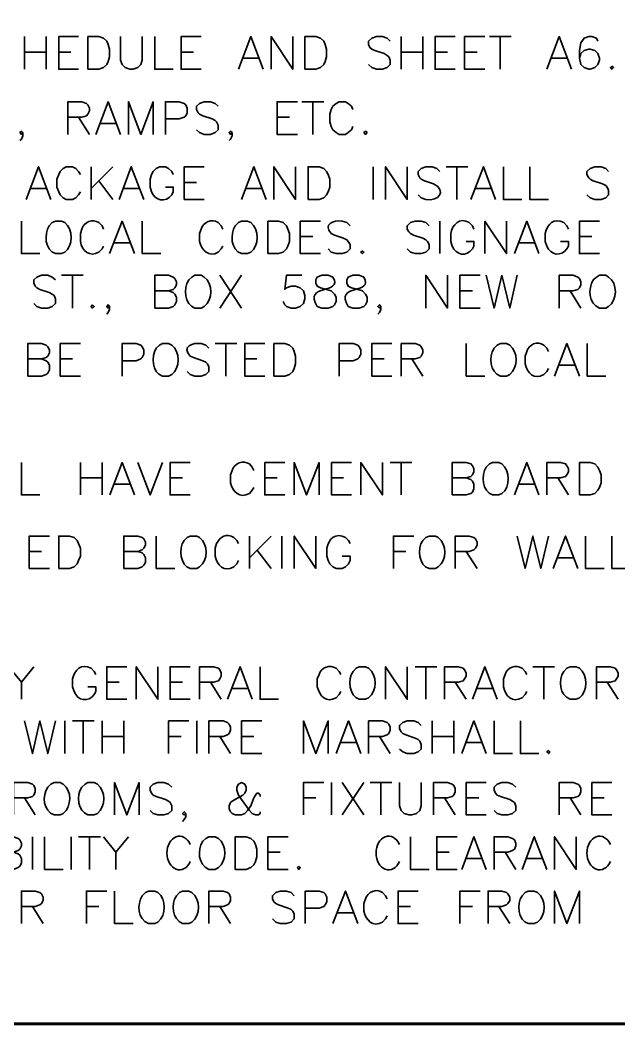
# Model space of a CAD drawing. Header units: inches. Extents: x 5 to 516, y -193 to 129.
# Drawn here: x 265.85 to 272.75, y 5.46 to 17.03 of the extents above; entities that cross this region are included whole.
import ezdxf

# ---------------------------------------------------------------- set-up
doc = ezdxf.new("R2010")
doc.units = ezdxf.units.IN
doc.header["$MEASUREMENT"] = 0
doc.layers.add('PDF2_Geometry', color=7, linetype='Continuous')

msp = doc.modelspace()

# ---------------------------------------------------------------- linework, layer by layer
at = {"layer": 'PDF2_Geometry', "lineweight": 60}
msp.add_lwpolyline([(288.1186821, 27.9634137), (161.118672, 27.9634137), (161.118672, 5.4634119), (296.1186828, 5.4634119)], dxfattribs=at)
at = {"layer": 'PDF2_Geometry', "lineweight": 35}
for points in [[(265.9020157, 16.8367462), (265.9020157, 16.4600795)], [(266.1520158, 16.8367462), (266.1520158, 16.4600795)], [(266.5253501, 16.4600796), (266.2953501, 16.4600796), (266.2953501, 16.8367463), (266.5253501, 16.8367463)], [(267.0086849, 16.8367462), (267.0086849, 16.5667462), (267.0253516, 16.5134129), (267.0620183, 16.4800795), (267.1153516, 16.4600795), (267.1520183, 16.4600795), (267.2053516, 16.4800795), (267.2420183, 16.5134129), (267.258685, 16.5667462), (267.258685, 16.8367462)], [(267.4020159, 16.8367462), (267.4020159, 16.4600795), (267.6153492, 16.4600795)], [(267.9353505, 16.4600796), (267.7053504, 16.4600796), (267.7053504, 16.8367463), (267.9353505, 16.8367463)], [(268.3653508, 16.4600796), (268.5086841, 16.8367463), (268.6520175, 16.4600796)], [(268.7420191, 16.4600796), (268.7420191, 16.8367463), (268.9920191, 16.4600796), (268.9920191, 16.8367463)], [(270.1153509, 16.7834133), (270.0786842, 16.8167467), (270.0253509, 16.8367467), (269.9553509, 16.8367467), (269.9020176, 16.8167467), (269.8653509, 16.7834133), (269.8653509, 16.7467467), (269.8820175, 16.71008), (269.9020176, 16.6934133), (269.9386842, 16.6767467), (270.0453509, 16.64008), (270.0786842, 16.62008), (270.0986842, 16.6034133), (270.1153509, 16.5667467), (270.1153509, 16.5134133), (270.0786842, 16.48008), (270.0253509, 16.46008), (269.9553509, 16.46008), (269.9020176, 16.48008), (269.8653509, 16.5134133)], [(270.2420175, 16.8367462), (270.2420175, 16.4600795)], [(270.4920175, 16.8367462), (270.4920175, 16.4600795)], [(270.8653503, 16.4600796), (270.6320169, 16.4600796), (270.6320169, 16.8367463), (270.8653503, 16.8367463)], [(271.20535, 16.4600796), (270.9720167, 16.4600796), (270.9720167, 16.8367463), (271.20535, 16.8367463)], [(271.2586853, 16.8367462), (271.5086853, 16.8367462)], [(271.382017, 16.8367462), (271.382017, 16.4600795)], [(271.9186839, 16.4600796), (272.0620172, 16.8367463), (272.2053506, 16.4600796)], [(272.5086854, 16.7834133), (272.4920187, 16.8167467), (272.4386854, 16.8367467), (272.4020187, 16.8367467), (272.3486854, 16.8167467), (272.3120187, 16.7634133), (272.295352, 16.6767467), (272.295352, 16.5867467), (272.3120187, 16.5134133), (272.3486854, 16.48008), (272.4020187, 16.46008), (272.4186854, 16.46008), (272.4720187, 16.48008), (272.5086854, 16.5134133), (272.525352, 16.5667467), (272.525352, 16.5867467), (272.5086854, 16.64008), (272.4720187, 16.6767467), (272.4186854, 16.6934133), (272.4020187, 16.6934133), (272.3486854, 16.6767467), (272.3120187, 16.64008), (272.295352, 16.5867467)], [(265.9020157, 16.6567459), (266.1520158, 16.6567459)], [(266.2953501, 16.6567459), (266.4353501, 16.6567459)], [(267.7053504, 16.6567459), (267.8486838, 16.6567459)], [(270.2420175, 16.6567459), (270.4920175, 16.6567459)], [(270.6320169, 16.6567459), (270.7753503, 16.6567459)], [(270.9720167, 16.6567459), (271.11535, 16.6567459)], [(268.4186819, 16.5867462), (268.5986819, 16.5867462)], [(271.9720168, 16.5867462), (272.1520168, 16.5867462)], [(266.4020158, 15.7100795), (266.4020158, 16.0867462), (266.5620158, 16.0867462), (266.6153491, 16.0667462), (266.6320158, 16.0500796), (266.6520158, 16.0134129), (266.6520158, 15.9800795), (266.6320158, 15.9434129), (266.6153491, 15.9234129), (266.5620158, 15.9067462), (266.4020158, 15.9067462)], [(266.7220163, 15.7100795), (266.8653497, 16.0867462), (267.008683, 15.7100795)], [(267.0986847, 15.7100795), (267.0986847, 16.0867462), (267.242018, 15.7100795), (267.382018, 16.0867462), (267.382018, 15.7100795)], [(267.525351, 15.7100795), (267.525351, 16.0867462), (267.685351, 16.0867462), (267.7420176, 16.0667462), (267.7586843, 16.0500796), (267.775351, 16.0134129), (267.775351, 15.9600795), (267.7586843, 15.9234129), (267.7420176, 15.9067462), (267.685351, 15.8900795), (267.525351, 15.8900795)], [(268.1320167, 16.0334124), (268.0986834, 16.0667458), (268.0453501, 16.0867458), (267.9720167, 16.0867458), (267.9186834, 16.0667458), (267.8820167, 16.0334124), (267.8820167, 15.9967458), (267.9020167, 15.9600791), (267.9186834, 15.9434124), (267.9553501, 15.9234124), (268.0620167, 15.8900791), (268.0986834, 15.8700791), (268.1153501, 15.8534124), (268.1320167, 15.8167458), (268.1320167, 15.7634124), (268.0986834, 15.7300791), (268.0453501, 15.7100791), (267.9720167, 15.7100791), (267.9186834, 15.7300791), (267.8820167, 15.7634124)], [(269.0453496, 15.7100795), (268.8120162, 15.7100795), (268.8120162, 16.0867462), (269.0453496, 16.0867462)], [(269.0986848, 16.0867462), (269.3486849, 16.0867462)], [(269.2220165, 16.0867462), (269.2220165, 15.7100795)], [(269.6853514, 15.9967456), (269.6686847, 16.0334122), (269.6320181, 16.0667456), (269.5986847, 16.0867456), (269.5253514, 16.0867456), (269.4920181, 16.0667456), (269.4553514, 16.0334122), (269.4353514, 15.9967456), (269.4186847, 15.9434122), (269.4186847, 15.8534122), (269.4353514, 15.8000789), (269.4553514, 15.7634122), (269.4920181, 15.7300789), (269.5253514, 15.7100789), (269.5986847, 15.7100789), (269.6320181, 15.7300789), (269.6686847, 15.7634122), (269.6853514, 15.8000789)], [(266.5253509, 15.9067458), (266.6520176, 15.7100791)], [(268.8120162, 15.9067458), (268.9553496, 15.9067458)], [(265.8820166, 15.7300796), (265.8653499, 15.7100796), (265.8486832, 15.7300796), (265.8653499, 15.7467462), (265.8820166, 15.7300796), (265.8820166, 15.6934129), (265.8653499, 15.6567462), (265.8486832, 15.6400796)], [(266.7753509, 15.8367461), (266.9553509, 15.8367461)], [(268.2953502, 15.7300796), (268.2753502, 15.7100796), (268.2586835, 15.7300796), (268.2753502, 15.7467462), (268.2953502, 15.7300796), (268.2953502, 15.6934129), (268.2753502, 15.6567462), (268.2586835, 15.6400796)], [(265.9186817, 14.9600795), (266.0620151, 15.3367462), (266.2053484, 14.9600795)], [(266.5453501, 15.2467455), (266.5253501, 15.2834122), (266.4920167, 15.3167455), (266.4553501, 15.3367455), (266.3820167, 15.3367455), (266.3486834, 15.3167455), (266.3120167, 15.2834122), (266.2953501, 15.2467455), (266.2753501, 15.1934122), (266.2753501, 15.1034122), (266.2953501, 15.0500788), (266.3120167, 15.0134122), (266.3486834, 14.9800788), (266.3820167, 14.9600788), (266.4553501, 14.9600788), (266.4920167, 14.9800788), (266.5253501, 15.0134122), (266.5453501, 15.0500788)], [(266.6686818, 15.3367461), (266.6686818, 14.9600794)], [(266.9186818, 15.3367461), (266.6686818, 15.0867461)], [(266.9920189, 14.9600795), (267.132019, 15.3367462), (267.2753523, 14.9600795)], [(267.6153507, 15.2467455), (267.598684, 15.2834122), (267.5620174, 15.3167455), (267.5253507, 15.3367455), (267.4553507, 15.3367455), (267.418684, 15.3167455), (267.3820173, 15.2834122), (267.3653507, 15.2467455), (267.348684, 15.1934122), (267.348684, 15.1034122), (267.3653507, 15.0500788)], [(267.972019, 14.9600795), (267.742019, 14.9600795), (267.742019, 15.3367462), (267.972019, 15.3367462)], [(268.4020159, 14.9600795), (268.5453493, 15.3367462), (268.6853493, 14.9600795)], [(268.7753511, 14.9600795), (268.7753511, 15.3367462), (269.0253511, 14.9600795), (269.0253511, 15.3367462)], [(269.9186837, 15.3367461), (269.9186837, 14.9600794)], [(270.0620163, 14.9600795), (270.0620163, 15.3367462), (270.3120164, 14.9600795), (270.3120164, 15.3367462)], [(270.6886847, 15.2834124), (270.652018, 15.3167457), (270.5986847, 15.3367457), (270.5253513, 15.3367457), (270.472018, 15.3167457), (270.4386847, 15.2834124), (270.4386847, 15.2467457), (270.4553513, 15.210079), (270.472018, 15.1934124), (270.5086847, 15.1734124), (270.6153513, 15.140079)], [(270.7586852, 15.3367461), (271.0086853, 15.3367461)], [(270.882017, 15.3367461), (270.882017, 14.9600794)], [(271.0453504, 14.9600795), (271.1886838, 15.3367462), (271.3286838, 14.9600795)], [(271.4186839, 15.3367461), (271.4186839, 14.9600794), (271.6320172, 14.9600794)], [(271.7220167, 15.3367461), (271.7220167, 14.9600794), (271.9386834, 14.9600794)], [(272.6320171, 15.2834124), (272.5986838, 15.3167457), (272.5453504, 15.3367457), (272.4720171, 15.3367457), (272.4186837, 15.3167457), (272.3820171, 15.2834124), (272.3820171, 15.2467457), (272.4020171, 15.210079), (272.4186837, 15.1934124), (272.4553504, 15.1734124), (272.5620171, 15.140079), (272.5986838, 15.120079), (272.6153504, 15.1034124), (272.6320171, 15.0667457), (272.6320171, 15.0134124), (272.5986838, 14.980079), (272.5453504, 14.960079), (272.4720171, 14.960079), (272.4186837, 14.980079), (272.3820171, 15.0134124)], [(266.7586849, 15.1734126), (266.9186849, 14.9600793)], [(267.742019, 15.1567458), (267.882019, 15.1567458)], [(265.9720163, 15.0867461), (266.1520163, 15.0867461)], [(267.0453501, 15.0867461), (267.2220168, 15.0867461)], [(267.598684, 15.0134122), (267.6153507, 15.0500788), (267.6153507, 15.1034122), (267.5253507, 15.1034122)], [(268.4553505, 15.0867461), (268.6320172, 15.0867461)], [(271.098685, 15.0867461), (271.2753517, 15.0867461)], [(270.5253513, 14.960079), (270.472018, 14.980079), (270.4386847, 15.0134124)], [(265.8653506, 14.7100794), (265.8653506, 14.3367461), (266.0786839, 14.3367461)], [(266.3653516, 14.6934128), (266.3286849, 14.7100794), (266.2586849, 14.7100794), (266.2220182, 14.6934128), (266.1853515, 14.6567461)], [(266.8820166, 14.336746), (267.02535, 14.7100794), (267.1686833, 14.336746)], [(267.258685, 14.7100794), (267.258685, 14.3367461), (267.4720183, 14.3367461)], [(268.1853513, 14.6200789), (268.1686846, 14.6567455), (268.132018, 14.6934122)], [(268.5086826, 14.6934128), (268.4720159, 14.7100794), (268.4020159, 14.7100794), (268.3653493, 14.6934128), (268.3286826, 14.6567461)], [(269.3120156, 14.336746), (269.0786823, 14.336746), (269.0786823, 14.7100794), (269.3120156, 14.7100794)], [(269.652016, 14.6567457), (269.6153494, 14.6934124), (269.562016, 14.7100791)], [(270.5620164, 14.6567457), (270.5253497, 14.6934124), (270.4720164, 14.7100791), (270.4020164, 14.7100791), (270.348683, 14.6934124), (270.3120164, 14.6567457), (270.3120164, 14.6200791), (270.328683, 14.5867457), (270.348683, 14.5667457), (270.3820164, 14.5500791), (270.4920164, 14.5134124), (270.5253497, 14.4967457), (270.5453497, 14.4767457), (270.5620164, 14.4434124), (270.5620164, 14.390079), (270.5253497, 14.3534124), (270.4720164, 14.3367457), (270.4020164, 14.3367457), (270.348683, 14.3534124), (270.3120164, 14.390079)], [(270.6886847, 14.7100794), (270.6886847, 14.3367461)], [(271.0786841, 14.6200789), (271.0620174, 14.6567455), (271.0253508, 14.6934122)], [(271.2053507, 14.336746), (271.2053507, 14.7100794), (271.4553507, 14.336746), (271.4553507, 14.7100794)], [(271.5453505, 14.336746), (271.6886838, 14.7100794), (271.8286838, 14.336746)], [(272.1686839, 14.6200789), (272.1520173, 14.6567455), (272.1153506, 14.6934122)], [(272.5253506, 14.336746), (272.2953505, 14.336746), (272.2953505, 14.7100794), (272.5253506, 14.7100794)], [(267.9353513, 14.6200789), (267.9186846, 14.5667455), (267.9186846, 14.4767455)], [(266.9353512, 14.4600794), (267.1153512, 14.4600794)], [(269.0786823, 14.5334123), (269.2220156, 14.5334123)], [(269.4353494, 14.5667457), (269.472016, 14.5500791), (269.5786827, 14.5134124), (269.6153494, 14.4967457), (269.632016, 14.4767457), (269.652016, 14.4434124), (269.652016, 14.390079), (269.6153494, 14.3534124), (269.562016, 14.3367457), (269.492016, 14.3367457), (269.4353494, 14.3534124), (269.402016, 14.390079)], [(270.8120174, 14.5667455), (270.8120174, 14.4767455), (270.8286841, 14.4234122)], [(271.0620174, 14.3900788), (271.0786841, 14.4234122), (271.0786841, 14.4767455), (270.9920174, 14.4767455)], [(271.598685, 14.4600794), (271.7753517, 14.4600794)], [(271.9020172, 14.5667455), (271.9020172, 14.4767455), (271.9186839, 14.4234122)], [(272.1520173, 14.3900788), (272.1686839, 14.4234122), (272.1686839, 14.4767455), (272.0786839, 14.4767455)], [(272.2953505, 14.5334123), (272.4386839, 14.5334123)], [(266.2586849, 14.3367461), (266.3286849, 14.3367461), (266.3653516, 14.3534127)], [(266.7586827, 14.3534122), (266.7953494, 14.3900788), (266.8120161, 14.4234122)], [(268.132018, 14.3534122), (268.1686846, 14.3900788), (268.1853513, 14.4234122)], [(268.4020159, 14.3367461), (268.4720159, 14.3367461), (268.5086826, 14.3534127)], [(266.2586849, 14.0334123), (266.2220182, 14.0667456), (266.1686849, 14.0867456), (266.0986849, 14.0867456), (266.0453515, 14.0667456), (266.0086849, 14.0334123), (266.0086849, 13.9967456), (266.0253515, 13.9600789), (266.0453515, 13.9434123), (266.0786849, 13.9234123), (266.1853515, 13.8900789), (266.2220182, 13.8700789), (266.2420182, 13.8534123), (266.2586849, 13.8167456), (266.2586849, 13.7634123), (266.2220182, 13.7267456), (266.1686849, 13.7100789), (266.0986849, 13.7100789), (266.0453515, 13.7267456), (266.0086849, 13.7634123)], [(266.328682, 14.086746), (266.5786821, 14.086746)], [(266.4553503, 14.086746), (266.4553503, 13.7100793)], [(267.4020159, 13.7100794), (267.4020159, 14.0867461), (267.5620159, 14.0867461), (267.6153492, 14.0667461), (267.6320159, 14.0500794), (267.6520159, 14.0134127), (267.6520159, 13.9767461), (267.6320159, 13.9434127), (267.6153492, 13.9234127), (267.5620159, 13.906746), (267.4020159, 13.906746)], [(267.9720174, 14.066746), (267.9353507, 14.086746), (267.8653507, 14.086746), (267.8286841, 14.066746), (267.7953507, 14.0334127)], [(268.1520159, 14.086746), (268.4020159, 13.7100793)], [(268.4020159, 14.086746), (268.1520159, 13.7100793)], [(269.0986848, 14.086746), (268.9186848, 14.086746), (268.9020181, 13.9234126), (268.9186848, 13.9434126), (268.9720182, 13.9600793), (269.0253515, 13.9600793), (269.0786848, 13.9434126), (269.1153515, 13.906746), (269.1320182, 13.8534126), (269.1320182, 13.816746), (269.1153515, 13.7634126), (269.0786848, 13.726746), (269.0253515, 13.7100793), (268.9720182, 13.7100793), (268.9186848, 13.726746), (268.9020181, 13.746746), (268.8820181, 13.7834126)], [(269.455349, 14.066746), (269.4020156, 14.086746), (269.3286823, 14.086746), (269.2753489, 14.066746), (269.2586823, 14.0334127), (269.2586823, 13.996746), (269.2753489, 13.9600793), (269.3120156, 13.9434126), (269.3820156, 13.9234126), (269.4353489, 13.906746), (269.4720156, 13.8700793), (269.4920156, 13.836746), (269.4920156, 13.7834126), (269.4720156, 13.746746), (269.455349, 13.726746), (269.4020156, 13.7100793), (269.3286823, 13.7100793), (269.2753489, 13.726746)], [(269.8120181, 14.066746), (269.7586847, 14.086746), (269.6853514, 14.086746), (269.6320181, 14.066746), (269.6153514, 14.0334127), (269.6153514, 13.996746), (269.6320181, 13.9600793), (269.6686847, 13.9434126), (269.7420181, 13.9234126), (269.7953514, 13.906746), (269.8286848, 13.8700793), (269.8486848, 13.836746), (269.8486848, 13.7834126), (269.8286848, 13.746746), (269.8120181, 13.726746), (269.7586847, 13.7100793), (269.6853514, 13.7100793), (269.6320181, 13.726746)], [(270.5253512, 13.7100794), (270.5253512, 14.0867461), (270.7753512, 13.7100794), (270.7753512, 14.0867461)], [(271.1520172, 13.7100794), (270.9186838, 13.7100794), (270.9186838, 14.0867461), (271.1520172, 14.0867461)], [(271.2220167, 14.086746), (271.3120167, 13.7100793), (271.4020167, 14.086746), (271.4920167, 13.7100793), (271.5786834, 14.086746)], [(272.0620165, 13.7100794), (272.0620165, 14.0867461), (272.2220165, 14.0867461), (272.2753499, 14.0667461), (272.2953499, 14.0500794), (272.3120165, 14.0134127), (272.3120165, 13.9767461), (272.2953499, 13.9434127), (272.2753499, 13.9234127), (272.2220165, 13.906746), (272.0620165, 13.906746)], [(272.632018, 14.066746), (272.5986847, 14.086746), (272.5253514, 14.086746), (272.492018, 14.066746), (272.4553514, 14.0334127)], [(267.5620161, 13.9067457), (267.6153495, 13.890079), (267.6320161, 13.870079), (267.6520162, 13.8367457), (267.6520162, 13.7834123), (267.6320161, 13.7467457), (267.6153495, 13.7267457), (267.5620161, 13.710079), (267.4020161, 13.710079)], [(270.9186838, 13.9067457), (271.0620172, 13.9067457)], [(272.1886848, 13.9067457), (272.3120182, 13.710079)], [(266.8820166, 13.7267454), (266.86535, 13.7100787), (266.8486833, 13.7267454), (266.86535, 13.7467454), (266.8820166, 13.7267454), (266.8820166, 13.693412), (266.86535, 13.6567453), (266.8486833, 13.6400787)], [(267.8653507, 13.7100793), (267.9353507, 13.7100793), (267.9720174, 13.726746)], [(270.0086852, 13.7267454), (269.9920185, 13.7100787), (269.9720185, 13.7267454), (269.9920185, 13.7467454), (270.0086852, 13.7267454), (270.0086852, 13.693412), (269.9920185, 13.6567453), (269.9720185, 13.6400787)], [(272.5253514, 13.7100793), (272.5986847, 13.7100793), (272.632018, 13.726746)], [(265.9386843, 12.9267456), (265.9386843, 13.300079), (266.0986843, 13.300079), (266.1520177, 13.2834123), (266.1686843, 13.2634123), (266.1886843, 13.230079), (266.1886843, 13.1934123), (266.1686843, 13.1567456), (266.1520177, 13.140079), (266.0986843, 13.1234123), (265.9386843, 13.1234123)], [(266.5453494, 12.9267456), (266.312016, 12.9267456), (266.312016, 13.300079), (266.5453494, 13.300079)], [(267.0253509, 12.9267456), (267.0253509, 13.300079), (267.1886843, 13.300079), (267.2420176, 13.2834123), (267.2586843, 13.2634123), (267.2753509, 13.230079), (267.2753509, 13.1767456), (267.2586843, 13.140079), (267.2420176, 13.1234123), (267.1886843, 13.1034123), (267.0253509, 13.1034123)], [(267.5986857, 13.2834124), (267.562019, 13.3000791), (267.492019, 13.3000791), (267.4553523, 13.2834124), (267.4186856, 13.2467457)], [(268.025351, 13.2467453), (267.9920177, 13.283412), (267.9386843, 13.3000787)], [(268.0986848, 13.3000791), (268.3486848, 13.3000791)], [(268.2220165, 13.3000791), (268.2220165, 12.9267457)], [(268.6686845, 12.9267456), (268.4386845, 12.9267456), (268.4386845, 13.300079), (268.6686845, 13.300079)], [(269.5253511, 12.9267456), (269.5253511, 13.300079), (269.6886845, 13.300079), (269.7420178, 13.2834123), (269.7586845, 13.2634123), (269.7753511, 13.230079), (269.7753511, 13.1767456), (269.7586845, 13.140079), (269.7420178, 13.1234123), (269.6886845, 13.1034123), (269.5253511, 13.1034123)], [(270.1353494, 12.9267456), (269.9020161, 12.9267456), (269.9020161, 13.300079), (270.1353494, 13.300079)], [(270.2420175, 12.9267456), (270.2420175, 13.300079), (270.4020175, 13.300079), (270.4553509, 13.2834123), (270.4720175, 13.2634123), (270.4920175, 13.230079), (270.4920175, 13.1934123), (270.4720175, 13.1567456), (270.4553509, 13.140079), (270.4020175, 13.1234123), (270.2420175, 13.1234123)], [(270.9920176, 13.3000791), (270.9920176, 12.9267457), (271.2053509, 12.9267457)], [(271.4920169, 13.2834124), (271.4553502, 13.3000791), (271.3853502, 13.3000791), (271.3486835, 13.2834124), (271.3120169, 13.2467457)], [(272.0086853, 12.9267456), (272.1520187, 13.300079), (272.295352, 12.9267456)], [(272.3853503, 13.3000791), (272.3853503, 12.9267457), (272.5986836, 12.9267457)], [(271.6886848, 13.2100793), (271.6686848, 13.156746), (271.6686848, 13.066746)], [(271.9386848, 13.2100793), (271.9186848, 13.246746), (271.8853515, 13.2834127)], [(266.0986846, 13.1234128), (266.1520179, 13.1034128), (266.1686846, 13.0867461), (266.1886846, 13.0500794), (266.1886846, 12.9967461), (266.1686846, 12.9600794), (266.1520179, 12.9434128), (266.0986846, 12.9267461), (265.9386846, 12.9267461)], [(266.312016, 13.1234128), (266.4553494, 13.1234128)], [(267.8120177, 13.1567453), (267.8486843, 13.1400787), (267.955351, 13.103412), (267.9920177, 13.0867453), (268.0086843, 13.0667453), (268.025351, 13.033412), (268.025351, 12.9800787), (267.9920177, 12.943412), (267.9386843, 12.9267453), (267.865351, 12.9267453), (267.8120177, 12.943412), (267.775351, 12.9800787)], [(268.4386845, 13.1234128), (268.5786845, 13.1234128)], [(269.9020161, 13.1234128), (270.0453494, 13.1234128)], [(270.3653509, 13.1234128), (270.4920176, 12.9267461)], [(271.8853515, 12.9434126), (271.9186848, 12.9800793), (271.9386848, 13.0134126)], [(272.0620165, 13.050079), (272.2420165, 13.050079)], [(267.492019, 12.9267457), (267.562019, 12.9267457), (267.5986857, 12.9434124)], [(271.3853502, 12.9267457), (271.4553502, 12.9267457), (271.4920169, 12.9434124)], [(265.8653506, 11.9300787), (265.8653506, 11.5567454), (266.0786839, 11.5567454)], [(266.5453501, 11.9300787), (266.5453501, 11.5567454)], [(266.7953501, 11.9300787), (266.7953501, 11.5567454)], [(266.8853498, 11.5567453), (267.0253498, 11.9300787), (267.1686832, 11.5567453)], [(267.2053504, 11.9300787), (267.3486837, 11.5567454), (267.4920171, 11.9300787)], [(267.8120155, 11.5567453), (267.5786821, 11.5567453), (267.5786821, 11.9300787), (267.8120155, 11.9300787)], [(268.9020153, 11.5567453), (268.6686819, 11.5567453), (268.6686819, 11.9300787), (268.9020153, 11.9300787)], [(269.0086851, 11.5567453), (269.0086851, 11.9300787), (269.1520184, 11.5567453), (269.2953518, 11.9300787), (269.2953518, 11.5567453)], [(269.6686846, 11.5567453), (269.4386846, 11.5567453), (269.4386846, 11.9300787), (269.6686846, 11.9300787)], [(269.7753511, 11.5567453), (269.7753511, 11.9300787), (270.0253512, 11.5567453), (270.0253512, 11.9300787)], [(270.1153509, 11.9300787), (270.3653509, 11.9300787)], [(270.2420175, 11.9300787), (270.2420175, 11.5567454)], [(270.8286841, 11.5567453), (270.8286841, 11.9300787), (270.9920174, 11.9300787), (271.0453508, 11.913412), (271.0620174, 11.893412), (271.0786841, 11.8600787), (271.0786841, 11.823412), (271.0620174, 11.7867453), (271.0453508, 11.7700787), (270.9920174, 11.753412), (270.8286841, 11.753412)], [(271.4020171, 11.9134121), (271.3653505, 11.9300787), (271.2953505, 11.9300787), (271.2586838, 11.9134121), (271.2220171, 11.8767454)], [(271.5453505, 11.5567453), (271.6886838, 11.9300787), (271.8286838, 11.5567453)], [(271.9186839, 11.5567453), (271.9186839, 11.9300787), (272.0786839, 11.9300787), (272.1353506, 11.913412), (272.1520173, 11.893412), (272.1686839, 11.8600787), (272.1686839, 11.823412), (272.1520173, 11.7867453), (272.1353506, 11.7700787), (272.0786839, 11.753412), (271.9186839, 11.753412)], [(266.5453501, 11.7534125), (266.7953501, 11.7534125)], [(266.9386844, 11.6800787), (267.1153511, 11.6800787)], [(267.5786821, 11.7534125), (267.7220155, 11.7534125)], [(268.6686819, 11.7534125), (268.8120153, 11.7534125)], [(269.4386846, 11.7534125), (269.5786846, 11.7534125)], [(270.9920176, 11.7534125), (271.0453509, 11.7334125), (271.0620176, 11.7167458), (271.0786842, 11.6800791), (271.0786842, 11.6267458), (271.0620176, 11.5900791), (271.0453509, 11.5734125), (270.9920176, 11.5567458), (270.8286842, 11.5567458)], [(271.598685, 11.6800787), (271.7753517, 11.6800787)], [(272.0453505, 11.7534125), (272.1686839, 11.5567458)], [(268.4920169, 11.5734123), (268.5253502, 11.610079), (268.5453502, 11.6434123)], [(271.2953505, 11.5567454), (271.3653505, 11.5567454), (271.4020171, 11.5734121)], [(266.1886836, 10.7100791), (265.9553503, 10.7100791), (265.9553503, 11.0834125), (266.1886836, 11.0834125)], [(267.0453501, 10.7100791), (267.0453501, 11.0834125), (267.2053501, 11.0834125), (267.2586835, 11.0667458), (267.2753501, 11.0500792), (267.2953501, 11.0134125), (267.2953501, 10.9767458), (267.2753501, 10.9434125), (267.2586835, 10.9234125), (267.2053501, 10.9067458), (267.0453501, 10.9067458)], [(267.4186818, 11.0834126), (267.4186818, 10.7100792), (267.6353485, 10.7100792)], [(267.9186828, 11.0667459), (267.8853495, 11.0834126), (267.8120162, 11.0834126), (267.7753495, 11.0667459), (267.7420162, 11.0300792)], [(268.1153507, 10.9967452), (268.0986841, 10.9434118), (268.0986841, 10.8534118)], [(268.3653508, 10.9967452), (268.3486841, 11.0300785), (268.3120174, 11.0667452)], [(268.4920191, 11.0834126), (268.4920191, 10.7100792)], [(268.7420191, 11.0834126), (268.4920191, 10.8334125)], [(268.8653508, 11.0834126), (268.8653508, 10.7100792)], [(269.0086851, 10.7100791), (269.0086851, 11.0834125), (269.2586851, 10.7100791), (269.2586851, 11.0834125)], [(269.652016, 10.9967452), (269.6353494, 11.0300785), (269.5986827, 11.0667452)], [(270.1520161, 10.7100791), (270.1520161, 11.0834125), (270.3853494, 11.0834125)], [(270.6686831, 11.0667459), (270.6353497, 11.0834126), (270.5620164, 11.0834126), (270.5253497, 11.0667459), (270.4920164, 11.0300792)], [(270.865351, 10.7100791), (270.865351, 11.0834125), (271.025351, 11.0834125), (271.0786843, 11.0667458), (271.0986843, 11.0500792), (271.115351, 11.0134125), (271.115351, 10.9767458), (271.0986843, 10.9434125), (271.0786843, 10.9234125), (271.025351, 10.9067458), (270.865351, 10.9067458)], [(271.5786841, 11.0834126), (271.6686842, 10.7100792), (271.7586842, 11.0834126), (271.8486842, 10.7100792), (271.9386842, 11.0834126)], [(271.9920177, 10.7100791), (272.135351, 11.0834125), (272.275351, 10.7100791)], [(272.3653511, 11.0834126), (272.3653511, 10.7100792), (272.5820178, 10.7100792)], [(272.668684, 11.0834126), (272.668684, 10.7100792), (272.8853506, 10.7100792)], [(265.9553503, 10.9067454), (266.0986836, 10.9067454)], [(267.2053504, 10.9067454), (267.2586837, 10.8900788), (267.2753504, 10.8700788), (267.2953504, 10.8334121), (267.2953504, 10.7800788), (267.2753504, 10.7467454), (267.2586837, 10.7267454), (267.2053504, 10.7100787), (267.0453504, 10.7100787)], [(268.5786822, 10.9234123), (268.7420156, 10.7100789)], [(269.3853494, 10.9434118), (269.3853494, 10.8534118), (269.402016, 10.8000785), (269.4186827, 10.7634118), (269.4553494, 10.7267451), (269.492016, 10.7100785), (269.562016, 10.7100785), (269.5986827, 10.7267451), (269.6353494, 10.7634118), (269.652016, 10.8000785), (269.652016, 10.8534118), (269.562016, 10.8534118)], [(270.1520161, 10.9067454), (270.2953494, 10.9067454)], [(270.9920176, 10.9067454), (271.1153509, 10.7100787)], [(268.3120174, 10.7267451), (268.3486841, 10.7634118), (268.3653508, 10.8000785)], [(272.0453505, 10.8334125), (272.2220172, 10.8334125)], [(267.8120162, 10.7100792), (267.8853495, 10.7100792), (267.9186828, 10.7267459)], [(270.5620164, 10.7100792), (270.6353497, 10.7100792), (270.6686831, 10.7267459)], [(265.7220163, 9.5767452), (265.8653496, 9.4000785), (265.8653496, 9.2034118)], [(266.0086849, 9.5767452), (265.8653515, 9.4000785)], [(266.7220163, 9.4900787), (266.7053497, 9.523412), (266.668683, 9.5600787)], [(267.0786847, 9.2034118), (266.8486847, 9.2034118), (266.8486847, 9.5767451), (267.0786847, 9.5767451)], [(267.1886844, 9.2034118), (267.1886844, 9.5767451), (267.4386844, 9.2034118), (267.4386844, 9.5767451)], [(267.8120155, 9.2034118), (267.5786821, 9.2034118), (267.5786821, 9.5767451), (267.8120155, 9.5767451)], [(267.9186819, 9.2034118), (267.9186819, 9.5767451), (268.0786819, 9.5767451), (268.1353486, 9.5600785), (268.1520152, 9.5434118), (268.1686819, 9.5067451), (268.1686819, 9.4700784), (268.1520152, 9.4367451), (268.1353486, 9.4167451), (268.0786819, 9.4000784), (267.9186819, 9.4000784)], [(268.242019, 9.2034118), (268.3853524, 9.5767451), (268.5253524, 9.2034118)], [(268.6153508, 9.5767452), (268.6153508, 9.2034118), (268.8286841, 9.2034118)], [(269.2953503, 9.4900787), (269.2753503, 9.4367453), (269.2753503, 9.3467453)], [(269.5453503, 9.4900787), (269.5253503, 9.523412), (269.492017, 9.5600787)], [(269.8653518, 9.5600785), (269.8286852, 9.5767452), (269.7586852, 9.5767452), (269.7220185, 9.5600785), (269.6886852, 9.5234119)], [(270.0620163, 9.2034118), (270.0620163, 9.5767451), (270.3120164, 9.2034118), (270.3120164, 9.5767451)], [(270.4020161, 9.5767452), (270.6520161, 9.5767452)], [(270.5253512, 9.5767452), (270.5253512, 9.2034118)], [(270.7420176, 9.2034118), (270.7420176, 9.5767451), (270.9020176, 9.5767451), (270.9553509, 9.5600785), (270.9720176, 9.5434118), (270.9920176, 9.5067451), (270.9920176, 9.4700784), (270.9720176, 9.4367451), (270.9553509, 9.4167451), (270.9020176, 9.4000784), (270.7420176, 9.4000784)], [(271.0620164, 9.2034118), (271.2053498, 9.5767451), (271.3486831, 9.2034118)], [(271.4386847, 9.4900787), (271.4186847, 9.4367453), (271.4186847, 9.3467453)], [(271.6886848, 9.4900787), (271.6686848, 9.523412), (271.6353514, 9.5600787)], [(271.7586853, 9.5767452), (272.0086853, 9.5767452)], [(271.8853502, 9.5767452), (271.8853502, 9.2034118)], [(272.2953515, 9.5600785), (272.2586848, 9.5767452), (272.1886848, 9.5767452), (272.1520181, 9.5600785), (272.1153515, 9.5234119)], [(272.4920177, 9.2034118), (272.4920177, 9.5767451), (272.6520177, 9.5767451), (272.705351, 9.5600785), (272.7220177, 9.5434118), (272.7420177, 9.5067451), (272.7420177, 9.4700784), (272.7220177, 9.4367451), (272.705351, 9.4167451), (272.6520177, 9.4000784), (272.4920177, 9.4000784)], [(266.4553497, 9.4367453), (266.4553497, 9.3467453), (266.4720163, 9.293412)], [(266.8486847, 9.4000789), (266.992018, 9.4000789)], [(267.5786821, 9.4000789), (267.7220155, 9.4000789)], [(268.0453502, 9.4000789), (268.1686835, 9.2034122)], [(270.865351, 9.4000789), (270.9920176, 9.2034122)], [(272.6153511, 9.4000789), (272.7420178, 9.2034122)], [(266.7053497, 9.2567453), (266.7220163, 9.293412), (266.7220163, 9.3467453), (266.6320163, 9.3467453)], [(268.2953502, 9.3267452), (268.4720169, 9.3267452)], [(269.492017, 9.2200786), (269.5253503, 9.2567453), (269.5453503, 9.293412)], [(271.115351, 9.3267452), (271.295351, 9.3267452)], [(271.6353514, 9.2200786), (271.6686848, 9.2567453), (271.6886848, 9.293412)], [(269.7586852, 9.2034118), (269.8286852, 9.2034118), (269.8653518, 9.2200785)], [(272.1886848, 9.2034118), (272.2586848, 9.2034118), (272.2953515, 9.2200785)], [(265.9020157, 8.9534117), (265.9920157, 8.576745), (266.0786824, 8.9534117), (266.1686824, 8.576745), (266.2586824, 8.9534117)], [(266.3653506, 8.9534117), (266.3653506, 8.576745)], [(266.4553503, 8.9534117), (266.7053504, 8.9534117)], [(266.5786821, 8.9534117), (266.5786821, 8.576745)], [(266.7953501, 8.9534117), (266.7953501, 8.576745)], [(267.0453501, 8.9534117), (267.0453501, 8.576745)], [(267.5620161, 8.5767451), (267.5620161, 8.9534118), (267.7953495, 8.9534118)], [(267.8853499, 8.9534117), (267.8853499, 8.576745)], [(268.025351, 8.5767451), (268.025351, 8.9534118), (268.1886844, 8.9534118), (268.2420177, 8.9367451), (268.2586844, 8.9167451), (268.275351, 8.8800785), (268.275351, 8.8467451), (268.2586844, 8.8100785), (268.2420177, 8.7934118), (268.1886844, 8.7734118), (268.025351, 8.7734118)], [(268.6353493, 8.5767451), (268.4020159, 8.5767451), (268.4020159, 8.9534118), (268.6353493, 8.9534118)], [(269.1153508, 8.5767451), (269.1153508, 8.9534118), (269.2586842, 8.5767451), (269.4020175, 8.9534118), (269.4020175, 8.5767451)], [(269.4920191, 8.5767451), (269.6353525, 8.9534118), (269.7753525, 8.5767451)], [(269.8653509, 8.5767451), (269.8653509, 8.9534118), (270.0253509, 8.9534118), (270.0786842, 8.9367451), (270.0986842, 8.9167451), (270.1153509, 8.8800785), (270.1153509, 8.8467451), (270.0986842, 8.8100785), (270.0786842, 8.7934118), (270.0253509, 8.7734118), (269.8653509, 8.7734118)], [(270.4720166, 8.9000789), (270.4386833, 8.9367455), (270.38535, 8.9534122), (270.3120166, 8.9534122), (270.2586833, 8.9367455), (270.2220166, 8.9000789), (270.2220166, 8.8634122), (270.2420166, 8.8267455), (270.2586833, 8.8100789), (270.29535, 8.7934122), (270.4020166, 8.7567455), (270.4386833, 8.7400789), (270.45535, 8.7200789), (270.4720166, 8.6834122), (270.4720166, 8.6300789), (270.4386833, 8.5967455), (270.38535, 8.5767455), (270.3120166, 8.5767455), (270.2586833, 8.5967455), (270.2220166, 8.6300789)], [(270.598685, 8.9534117), (270.598685, 8.576745)], [(270.848685, 8.9534117), (270.848685, 8.576745)], [(270.9386847, 8.5767451), (271.0786847, 8.9534118), (271.2220181, 8.5767451)], [(271.3120164, 8.9534117), (271.3120164, 8.576745), (271.5253498, 8.576745)], [(271.615351, 8.9534117), (271.615351, 8.576745), (271.8286844, 8.576745)], [(266.7953501, 8.7734123), (267.0453501, 8.7734123)], [(267.5620161, 8.7734123), (267.7053495, 8.7734123)], [(268.1520159, 8.7734123), (268.2753493, 8.5767456)], [(268.4020159, 8.7734123), (268.5453493, 8.7734123)], [(269.5453503, 8.7034117), (269.722017, 8.7034117)], [(269.9920175, 8.7734123), (270.1153508, 8.5767456)], [(270.598685, 8.7734123), (270.848685, 8.7734123)], [(270.9920176, 8.7034117), (271.1686843, 8.7034117)], [(265.7753508, 7.8700783), (265.7753508, 8.2434117), (265.9386842, 8.2434117), (265.9920175, 8.226745), (266.0086842, 8.2100783), (266.0253508, 8.1734117), (266.0253508, 8.136745), (266.0086842, 8.1000783), (265.9920175, 8.0834117), (265.9386842, 8.066745), (265.7753508, 8.066745)], [(266.3486856, 8.2267451), (266.3120189, 8.2434118), (266.2420189, 8.2434118), (266.2053522, 8.2267451), (266.1686855, 8.1900784)], [(266.7420166, 8.2267451), (266.70535, 8.2434118), (266.6320166, 8.2434118), (266.5986833, 8.2267451), (266.5620166, 8.1900784)], [(266.9386844, 7.8700783), (266.9386844, 8.2434117), (267.0786844, 7.8700783), (267.2220177, 8.2434117), (267.2220177, 7.8700783)], [(267.5986847, 8.1900789), (267.562018, 8.2267456), (267.5086847, 8.2434122), (267.4386847, 8.2434122), (267.3853514, 8.2267456), (267.3486847, 8.1900789), (267.3486847, 8.1567456), (267.3653514, 8.1200789), (267.3853514, 8.1000789), (267.4186847, 8.0834122), (267.5253514, 8.0467455), (267.562018, 8.0300789), (267.5786847, 8.0134122), (267.5986847, 7.9767455), (267.5986847, 7.9234122), (267.562018, 7.8867455), (267.5086847, 7.8700789), (267.4386847, 7.8700789), (267.3853514, 7.8867455), (267.3486847, 7.9234122)], [(268.6153508, 8.0834123), (268.6153508, 8.100079), (268.5986841, 8.120079), (268.5786841, 8.120079), (268.5620174, 8.100079), (268.5453508, 8.0667456), (268.5086841, 7.9767456), (268.4720174, 7.9234123), (268.4386841, 7.8867456), (268.4020174, 7.870079), (268.3286841, 7.870079), (268.2953508, 7.8867456), (268.2753508, 7.9067456), (268.2586841, 7.940079), (268.2586841, 7.9767456), (268.2753508, 8.0134123), (268.2953508, 8.030079), (268.4186841, 8.100079), (268.4386841, 8.120079), (268.4553508, 8.1567457), (268.4553508, 8.190079), (268.4386841, 8.2267457), (268.4020174, 8.2434123), (268.3653508, 8.2267457), (268.3486841, 8.190079), (268.3486841, 8.1567457), (268.3653508, 8.100079), (268.4020174, 8.0467456), (268.4920174, 7.9234123), (268.5253508, 7.8867456), (268.5620174, 7.870079), (268.5986841, 7.870079), (268.6153508, 7.8867456), (268.6153508, 7.9067456)], [(269.1153508, 7.8700783), (269.1153508, 8.2434117), (269.3486842, 8.2434117)], [(269.4386846, 8.2434118), (269.4386846, 7.8700784)], [(269.5620163, 8.2434118), (269.8120163, 7.8700784)], [(269.8120163, 8.2434118), (269.5620163, 7.8700784)], [(269.8853501, 8.2434118), (270.1353501, 8.2434118)], [(270.0086852, 8.2434118), (270.0086852, 7.8700784)], [(270.2220166, 8.2434118), (270.2220166, 7.9767451), (270.2420166, 7.9234117), (270.27535, 7.8867451), (270.3286833, 7.8700784), (270.36535, 7.8700784), (270.4186833, 7.8867451), (270.45535, 7.9234117), (270.4720166, 7.9767451), (270.4720166, 8.2434118)], [(270.6153509, 7.8700783), (270.6153509, 8.2434117), (270.775351, 8.2434117), (270.8286843, 8.226745), (270.8486843, 8.2100783), (270.865351, 8.1734117), (270.865351, 8.136745), (270.8486843, 8.1000783), (270.8286843, 8.0834117), (270.775351, 8.066745), (270.6153509, 8.066745)], [(271.2220176, 7.8700783), (270.9920176, 7.8700783), (270.9920176, 8.2434117), (271.2220176, 8.2434117)], [(271.5620165, 8.1900789), (271.5253498, 8.2267456), (271.4720165, 8.2434122), (271.4020165, 8.2434122), (271.3486831, 8.2267456), (271.3120164, 8.1900789), (271.3120164, 8.1567456), (271.3286831, 8.1200789), (271.3486831, 8.1000789), (271.3853498, 8.0834122), (271.4920165, 8.0467455), (271.5253498, 8.0300789), (271.5453498, 8.0134122), (271.5620165, 7.9767455), (271.5620165, 7.9234122), (271.5253498, 7.8867455), (271.4720165, 7.8700789), (271.4020165, 7.8700789), (271.3486831, 7.8867455), (271.3120164, 7.9234122)], [(272.0620165, 7.8700783), (272.0620165, 8.2434117), (272.2220165, 8.2434117), (272.2753499, 8.226745), (272.2953499, 8.2100783), (272.3120165, 8.1734117), (272.3120165, 8.136745), (272.2953499, 8.1000783), (272.2753499, 8.0834117), (272.2220165, 8.066745), (272.0620165, 8.066745)], [(272.6686848, 7.8700783), (272.4386848, 7.8700783), (272.4386848, 8.2434117), (272.6686848, 8.2434117)], [(265.9020157, 8.0667455), (266.0253491, 7.8700788)], [(269.1153508, 8.0667455), (269.2586842, 8.0667455)], [(270.7420176, 8.0667455), (270.8653509, 7.8700788)], [(270.9920176, 8.0667455), (271.1353509, 8.0667455)], [(272.1886848, 8.0667455), (272.3120182, 7.8700788)], [(272.4386848, 8.0667455), (272.5820182, 8.0667455)], [(266.2420189, 7.8700784), (266.3120189, 7.8700784), (266.3486856, 7.8867451)], [(266.6320166, 7.8700784), (266.70535, 7.8700784), (266.7420166, 7.8867451)], [(267.758685, 7.8867452), (267.7420183, 7.8700785), (267.7220183, 7.8867452), (267.7420183, 7.9067452), (267.758685, 7.8867452), (267.758685, 7.8500785), (267.7420183, 7.8167452), (267.7220183, 7.7967451)], [(265.6153505, 7.2434117), (265.6153505, 7.6200784), (265.7753506, 7.6200784), (265.8286839, 7.6000784), (265.8486839, 7.5834117), (265.8653506, 7.546745), (265.8653506, 7.5134117), (265.8486839, 7.476745), (265.8286839, 7.4600784), (265.7753506, 7.4400784), (265.6153505, 7.4400784)], [(265.9920189, 7.6200783), (265.9920189, 7.2434116)], [(266.1320166, 7.6200783), (266.1320166, 7.2434116), (266.3486833, 7.2434116)], [(266.4386843, 7.6200783), (266.4386843, 7.2434116)], [(266.5253509, 7.6200783), (266.7753509, 7.6200783)], [(266.6520158, 7.6200783), (266.6520158, 7.2434116)], [(266.8120161, 7.6200783), (266.9553494, 7.4400783), (266.9553494, 7.2434116)], [(267.0986847, 7.6200783), (266.9553513, 7.4400783)], [(268.135351, 7.6000783), (268.0986843, 7.6200783), (268.025351, 7.6200783), (267.9920177, 7.6000783), (267.955351, 7.566745)], [(268.9386839, 7.2434117), (268.7053505, 7.2434117), (268.7053505, 7.6200784), (268.9386839, 7.6200784)], [(270.3486849, 7.6200783), (270.3486849, 7.2434116), (270.5620183, 7.2434116)], [(270.8853495, 7.2434117), (270.6520161, 7.2434117), (270.6520161, 7.6200784), (270.8853495, 7.6200784)], [(270.9386847, 7.2434117), (271.0786847, 7.6200784), (271.2220181, 7.2434117)], [(271.3120164, 7.2434117), (271.3120164, 7.6200784), (271.4720165, 7.6200784), (271.5253498, 7.6000784), (271.5453498, 7.5834117), (271.5620165, 7.546745), (271.5620165, 7.5134117), (271.5453498, 7.476745), (271.5253498, 7.4600784), (271.4720165, 7.4400784), (271.3120164, 7.4400784)], [(271.6353502, 7.2434117), (271.7753502, 7.6200784), (271.9186836, 7.2434117)], [(272.0086853, 7.2434117), (272.0086853, 7.6200784), (272.2586854, 7.2434117), (272.2586854, 7.6200784)], [(265.7753508, 7.4400788), (265.8286842, 7.4234122), (265.8486842, 7.4067455), (265.8653508, 7.3700788), (265.8653508, 7.3167455), (265.8486842, 7.2800788), (265.8286842, 7.2634121), (265.7753508, 7.2434121), (265.6153508, 7.2434121)], [(268.7053505, 7.4400788), (268.8486839, 7.4400788)], [(270.6520161, 7.4400788), (270.7953495, 7.4400788)], [(271.4386847, 7.4400788), (271.5620181, 7.2434121)], [(270.9920176, 7.3700783), (271.1686843, 7.3700783)], [(271.6886848, 7.3700783), (271.8653514, 7.3700783)], [(268.025351, 7.2434116), (268.0986843, 7.2434116), (268.135351, 7.2634116)], [(265.8653506, 6.6200782), (265.8653506, 6.9934116), (266.0253506, 6.9934116), (266.0786839, 6.9767449), (266.0986839, 6.9600782), (266.1153506, 6.9234116), (266.1153506, 6.8867449), (266.0986839, 6.8500782), (266.0786839, 6.8334116), (266.0253506, 6.8167449), (265.8653506, 6.8167449)], [(266.6153506, 6.6200782), (266.6153506, 6.9934116), (266.848684, 6.9934116)], [(266.9386844, 6.9934117), (266.9386844, 6.6200783), (267.1520177, 6.6200783)], [(267.4386821, 6.976745), (267.4020155, 6.9934117), (267.3286821, 6.9934117), (267.2953488, 6.976745), (267.2586821, 6.9400783)], [(267.8286831, 6.976745), (267.7953498, 6.9934117), (267.7220164, 6.9934117), (267.6886831, 6.976745), (267.6520164, 6.9400783)], [(268.025351, 6.6200782), (268.025351, 6.9934116), (268.1886844, 6.9934116), (268.2420177, 6.9767449), (268.2586844, 6.9600782), (268.275351, 6.9234116), (268.275351, 6.8867449), (268.2586844, 6.8500782), (268.2420177, 6.8334116), (268.1886844, 6.8167449), (268.025351, 6.8167449)], [(269.0086851, 6.9400788), (268.9720184, 6.9767455), (268.9186851, 6.9934121), (268.8486851, 6.9934121), (268.7953517, 6.9767455), (268.7586851, 6.9400788), (268.7586851, 6.9034121), (268.7753517, 6.8700788), (268.7953517, 6.8500788), (268.8286851, 6.8334121), (268.9386851, 6.7967454), (268.9720184, 6.7800788), (268.9920184, 6.7634121), (269.0086851, 6.7267454), (269.0086851, 6.6734121), (268.9720184, 6.6367454), (268.9186851, 6.6200788), (268.8486851, 6.6200788), (268.7953517, 6.6367454), (268.7586851, 6.6734121)], [(269.13535, 6.6200782), (269.13535, 6.9934116), (269.29535, 6.9934116), (269.3486834, 6.9767449), (269.36535, 6.9600782), (269.38535, 6.9234116), (269.38535, 6.8700782), (269.36535, 6.8334116), (269.3486834, 6.8167449), (269.29535, 6.7967449), (269.13535, 6.7967449)], [(269.4553506, 6.6200782), (269.5986839, 6.9934116), (269.7420173, 6.6200782)], [(270.078684, 6.9034119), (270.0620174, 6.9400786), (270.0253507, 6.9767453)], [(270.438684, 6.6200782), (270.2053506, 6.6200782), (270.2053506, 6.9934116), (270.438684, 6.9934116)], [(270.9186838, 6.6200782), (270.9186838, 6.9934116), (271.1520172, 6.9934116)], [(271.2420176, 6.6200782), (271.2420176, 6.9934116), (271.4020176, 6.9934116), (271.4553509, 6.9767449), (271.4720176, 6.9600782), (271.4920176, 6.9234116), (271.4920176, 6.8867449), (271.4720176, 6.8500782), (271.4553509, 6.8334116), (271.4020176, 6.8167449), (271.2420176, 6.8167449)], [(271.8120174, 6.976745), (271.7753508, 6.9934117), (271.7053508, 6.9934117), (271.6686841, 6.976745), (271.6353508, 6.9400783)], [(272.0086853, 6.6200782), (272.0086853, 6.9934116), (272.1520187, 6.6200782), (272.295352, 6.9934116), (272.295352, 6.6200782)], [(269.828684, 6.9034119), (269.8120173, 6.8500786), (269.8120173, 6.7634119)], [(265.9920189, 6.8167454), (266.1153522, 6.6200787)], [(266.6153506, 6.8167454), (266.758684, 6.8167454)], [(268.1520159, 6.8167454), (268.2753493, 6.6200787)], [(269.5086851, 6.7434116), (269.6886852, 6.7434116)], [(270.0253507, 6.6367452), (270.0620174, 6.6734119), (270.078684, 6.7100786)], [(270.2053506, 6.8167454), (270.348684, 6.8167454)], [(270.9186838, 6.8167454), (271.0620172, 6.8167454)], [(271.365351, 6.8167454), (271.4920177, 6.6200787)], [(267.3286821, 6.6200783), (267.4020155, 6.6200783), (267.4386821, 6.636745)], [(267.7220164, 6.6200783), (267.7953498, 6.6200783), (267.8286831, 6.636745)], [(271.7053508, 6.6200783), (271.7753508, 6.6200783), (271.8120174, 6.636745)]]:
    msp.add_lwpolyline(points, dxfattribs=at)
for points in [[(266.6320166, 16.4600796), (266.6320166, 16.8367463), (266.7586833, 16.8367463), (266.8120166, 16.8167463), (266.8486833, 16.7834129), (266.86535, 16.7467463), (266.8820166, 16.6934129), (266.8820166, 16.6034129), (266.86535, 16.5500796), (266.8486833, 16.5134129), (266.8120166, 16.4800796), (266.7586833, 16.4600796)], [(269.1320168, 16.4600796), (269.1320168, 16.8367463), (269.2586835, 16.8367463), (269.3120168, 16.8167463), (269.3486835, 16.7834129), (269.3653502, 16.7467463), (269.3820168, 16.6934129), (269.3820168, 16.6034129), (269.3653502, 16.5500796), (269.3486835, 16.5134129), (269.3120168, 16.4800796), (269.2586835, 16.4600796)], [(272.668684, 16.4967456), (272.6520173, 16.4800789), (272.668684, 16.4600789), (272.688684, 16.4800789)], [(269.828684, 15.7467455), (269.8120173, 15.7300789), (269.828684, 15.7100789), (269.848684, 15.7300789)], [(269.168682, 14.9600795), (269.168682, 15.3367462), (269.2953487, 15.3367462), (269.348682, 15.3167462), (269.3820153, 15.2834128), (269.4020153, 15.2467462), (269.418682, 15.1934128), (269.418682, 15.1034128), (269.4020153, 15.0500795), (269.3820153, 15.0134128), (269.348682, 14.9800795), (269.2953487, 14.9600795)], [(268.7053505, 14.336746), (268.7053505, 14.7100794), (268.8286839, 14.7100794), (268.8820172, 14.6934127), (268.9186839, 14.656746), (268.9353505, 14.6200794), (268.9553505, 14.566746), (268.9553505, 14.476746), (268.9353505, 14.4234127), (268.9186839, 14.3900793), (268.8820172, 14.3534127), (268.8286839, 14.336746)], [(269.7953503, 14.3700788), (269.7753503, 14.3534122), (269.7953503, 14.3367455), (269.812017, 14.3534122)], [(266.6853512, 13.7467454), (266.6686845, 13.7267454), (266.6853512, 13.7100787), (266.7053512, 13.7267454)], [(268.7753511, 12.9267456), (268.7753511, 13.300079), (268.9020177, 13.300079), (268.9553511, 13.2834123), (268.9920177, 13.2467457), (269.0086844, 13.210079), (269.0253511, 13.1567456), (269.0253511, 13.0667456), (269.0086844, 13.0134123), (268.9920177, 12.980079), (268.9553511, 12.9434123), (268.9020177, 12.9267456)], [(272.2953505, 11.5567453), (272.2953505, 11.9300787), (272.4186839, 11.9300787), (272.4720172, 11.913412), (272.5086839, 11.8767453), (272.5253506, 11.8400787), (272.5453506, 11.7867453), (272.5453506, 11.6967453), (272.5253506, 11.643412), (272.5086839, 11.6100787), (272.4720172, 11.573412), (272.4186839, 11.5567453)], [(266.2953501, 10.7100791), (266.2953501, 11.0834125), (266.4186834, 11.0834125), (266.4720167, 11.0667458), (266.5086834, 11.0300791), (266.5253501, 10.9967458), (266.5453501, 10.9434125), (266.5453501, 10.8534125), (266.5253501, 10.8000791), (266.5086834, 10.7634125), (266.4720167, 10.7267458), (266.4186834, 10.7100791)], [(271.9386848, 8.613412), (271.9186848, 8.5967453), (271.9386848, 8.5767453), (271.9553515, 8.5967453)], [(268.3286822, 7.2434117), (268.3286822, 7.6200784), (268.4553489, 7.6200784), (268.5086822, 7.6000784), (268.5453489, 7.566745), (268.5620155, 7.5300784), (268.5786822, 7.476745), (268.5786822, 7.386745), (268.5620155, 7.3334117), (268.5453489, 7.296745), (268.5086822, 7.2634117), (268.4553489, 7.2434117)], [(269.0620163, 7.2800785), (269.0453496, 7.2634119), (269.0620163, 7.2434119), (269.0786829, 7.2634119)]]:
    msp.add_lwpolyline(points, close=True, dxfattribs=at)
for points in [[(266.8120161, 14.6200789), (266.7953494, 14.6567455), (266.7586827, 14.6934122, 0.5085487246), (266.5620161, 14.6200789), (266.5453494, 14.5667455), (266.5453494, 14.4767455)], [(268.5453502, 11.840079), (268.5253502, 11.8767457), (268.4920169, 11.9134123, 0.5082930305), (268.2953502, 11.840079), (268.2753502, 11.7867457), (268.2753502, 11.6967457)]]:
    msp.add_lwpolyline(points, format="xyb", dxfattribs=at)
for centre, major_axis, ratio, start_param, end_param in [((267.6867971, 7.4319593), (-0.0004267, 0.1936872), 0.7503995057, 5.2419556681, 10.4601358131), ((270.0967975, 7.4319593), (-0.0004267, 0.1936871), 0.7503995058, 5.2419556853, 10.4601358309), ((272.5267972, 7.4319593), (-0.0004267, 0.193687), 0.7503995058, 5.2419556982, 10.4601358442)]:
    msp.add_ellipse(centre, major_axis=major_axis, ratio=ratio, start_param=start_param, end_param=end_param, dxfattribs=at)
for points in [[(267.3653507, 15.0500788), (267.4028507, 14.9447455), (267.526684, 14.9206344), (267.598684, 15.0134122)], [(270.6153513, 15.140079), (270.7708514, 15.0615235), (270.6747402, 14.9339124), (270.5253513, 14.960079)], [(266.3653516, 14.3534127), (266.4645182, 14.4235239), (266.461796, 14.6229683), (266.3653516, 14.6934128)], [(268.132018, 14.6934122), (268.0532402, 14.7466344), (267.9669068, 14.6998566), (267.9353513, 14.6200789)], [(268.5086826, 14.3534127), (268.6078493, 14.4235794), (268.6051271, 14.6229683), (268.5086826, 14.6934128)], [(269.562016, 14.7100791), (269.4603494, 14.7249124), (269.3360716, 14.6765791), (269.4353494, 14.5667457)], [(271.0253508, 14.6934122), (270.9159063, 14.7600789), (270.8307396, 14.6704122), (270.8120174, 14.5667455)], [(272.1153506, 14.6934122), (272.002295, 14.7573566), (271.9230172, 14.6728566), (271.9020172, 14.5667455)], [(266.1853515, 14.6567461), (266.125296, 14.5605239), (266.1334626, 14.3763572), (266.2586849, 14.3367461)], [(268.3286826, 14.6567461), (268.268627, 14.5605239), (268.2767937, 14.3763572), (268.4020159, 14.3367461)], [(266.5453494, 14.4767455), (266.563405, 14.3680788), (266.6522383, 14.2921899), (266.7586827, 14.3534122)], [(267.9186846, 14.4767455), (267.9346846, 14.3774122), (268.0305179, 14.2866899), (268.132018, 14.3534122)], [(270.8286841, 14.4234122), (270.8736841, 14.3188566), (270.9921285, 14.2954677), (271.0620174, 14.3900788)], [(271.9186839, 14.4234122), (271.9656284, 14.3150233), (272.0844061, 14.2995788), (272.1520173, 14.3900788)], [(267.7953507, 14.0334127), (267.7240174, 13.9394126), (267.7494063, 13.7449126), (267.8653507, 13.7100793)], [(267.9720174, 13.726746), (268.0721285, 13.8071904), (268.0764063, 13.9885238), (267.9720174, 14.066746)], [(269.2753489, 13.726746), (269.1077934, 13.9988015), (269.5766267, 13.8594682), (269.455349, 14.066746)], [(269.6320181, 13.726746), (269.4644625, 13.9988015), (269.9332959, 13.8594682), (269.8120181, 14.066746)], [(272.4553514, 14.0334127), (272.3887958, 13.9324126), (272.4036847, 13.7606349), (272.5253514, 13.7100793)], [(272.632018, 13.726746), (272.7328514, 13.7976349), (272.7362958, 13.9990238), (272.632018, 14.066746)], [(267.9386843, 13.3000787), (267.8422954, 13.3151342), (267.7032954, 13.2668565), (267.8120177, 13.1567453)], [(271.8853515, 13.2834127), (271.8086292, 13.332746), (271.713907, 13.2950238), (271.6886848, 13.2100793)], [(267.4186856, 13.2467457), (267.3586301, 13.1505235), (267.3667968, 12.9663568), (267.492019, 12.9267457)], [(267.5986857, 12.9434124), (267.6978523, 13.013579), (267.6951301, 13.2129679), (267.5986857, 13.2834124)], [(271.3120169, 13.2467457), (271.2453502, 13.1461902), (271.259628, 12.9716901), (271.3853502, 12.9267457)], [(271.4920169, 12.9434124), (271.5927947, 13.028079), (271.5889613, 13.1993013), (271.4920169, 13.2834124)], [(271.6686848, 13.066746), (271.6947959, 12.961246), (271.7727403, 12.8796904), (271.8853515, 12.9434126)], [(271.4020171, 11.5734121), (271.5011838, 11.6435232), (271.4984616, 11.8429676), (271.4020171, 11.9134121)], [(271.2220171, 11.8767454), (271.1619616, 11.7805232), (271.1701282, 11.5963565), (271.2953505, 11.5567454)], [(268.2753502, 11.6967457), (268.3008502, 11.5909123), (268.3802391, 11.511079), (268.4920169, 11.5734123)], [(268.3120174, 11.0667452), (268.2284063, 11.1156341), (268.1537396, 11.0796341), (268.1153507, 10.9967452)], [(269.5986827, 11.0667452), (269.4922382, 11.1279674), (269.4034049, 11.0520785), (269.3853494, 10.9434118)], [(267.7420162, 11.0300792), (267.6689606, 10.9415792), (267.6981273, 10.7424125), (267.8120162, 10.7100792)], [(267.9186828, 10.7267459), (268.018794, 10.8084681), (268.0232384, 10.9839125), (267.9186828, 11.0667459)], [(270.4920164, 11.0300792), (270.4189608, 10.9415792), (270.4481275, 10.7424125), (270.5620164, 10.7100792)], [(270.6686831, 10.7267459), (270.7687942, 10.8084681), (270.7732386, 10.9839125), (270.6686831, 11.0667459)], [(268.0986841, 10.8534118), (268.1196841, 10.7473007), (268.1989619, 10.6628007), (268.3120174, 10.7267451)], [(266.668683, 9.5600787), (266.5595163, 9.6234676), (266.4757386, 9.5410231), (266.4553497, 9.4367453)], [(269.492017, 9.5600787), (269.4171836, 9.6079676), (269.3236836, 9.5723564), (269.2953503, 9.4900787)], [(271.6353514, 9.5600787), (271.5578514, 9.6090787), (271.4684625, 9.5725787), (271.4386847, 9.4900787)], [(269.6886852, 9.5234119), (269.6156296, 9.4349118), (269.6447963, 9.2357452), (269.7586852, 9.2034118)], [(269.8653518, 9.2200785), (269.965463, 9.3018007), (269.9699074, 9.4772452), (269.8653518, 9.5600785)], [(272.1153515, 9.5234119), (272.0462959, 9.425023), (272.0657404, 9.2479674), (272.1886848, 9.2034118)], [(272.2953515, 9.2200785), (272.3917959, 9.2905229), (272.3945182, 9.4899674), (272.2953515, 9.5600785)], [(266.4720163, 9.293412), (266.5139052, 9.1821897), (266.6384608, 9.1655231), (266.7053497, 9.2567453)], [(269.2753503, 9.3467453), (269.301517, 9.2389675), (269.3759614, 9.1573008), (269.492017, 9.2200786)], [(271.4186847, 9.3467453), (271.4454625, 9.2390786), (271.518907, 9.155912), (271.6353514, 9.2200786)], [(266.3486856, 7.8867451), (266.4457967, 7.9699673), (266.4484078, 8.1435784), (266.3486856, 8.2267451)], [(266.7420166, 7.8867451), (266.8391277, 7.9699673), (266.8417389, 8.1435784), (266.7420166, 8.2267451)], [(266.1686855, 8.1900784), (266.1005189, 8.0914117), (266.1186855, 7.9145784), (266.2420189, 7.8700784)], [(266.5620166, 8.1900784), (266.493961, 8.0910784), (266.5122944, 7.9193562), (266.6320166, 7.8700784)], [(267.955351, 7.566745), (267.8881843, 7.4629116), (267.903851, 7.2979116), (268.025351, 7.2434116)], [(268.135351, 7.2634116), (268.2336844, 7.3373561), (268.2336844, 7.5261338), (268.135351, 7.6000783)], [(267.2586821, 6.9400783), (267.1921265, 6.8399116), (267.2080154, 6.6699672), (267.3286821, 6.6200783)], [(267.4386821, 6.636745), (267.5369599, 6.7216894), (267.5369044, 6.8918005), (267.4386821, 6.976745)], [(267.6520164, 6.9400783), (267.5854609, 6.8399116), (267.6013498, 6.6700227), (267.7220164, 6.6200783)], [(267.8286831, 6.636745), (267.9312942, 6.7130227), (267.9312942, 6.9004672), (267.8286831, 6.976745)], [(270.0253507, 6.9767453), (269.9465729, 7.0299119), (269.8602396, 6.9831897), (269.828684, 6.9034119)], [(271.6353508, 6.9400783), (271.5639063, 6.8460783), (271.5904619, 6.6548005), (271.7053508, 6.6200783)], [(271.8120174, 6.636745), (271.913573, 6.7185227), (271.913573, 6.8949672), (271.8120174, 6.976745)], [(269.8120173, 6.7634119), (269.8290729, 6.6608008), (269.9209062, 6.5699674), (270.0253507, 6.6367452)]]:
    msp.add_open_spline(points, degree=3, dxfattribs=at)

doc.saveas('drawing.dxf')
